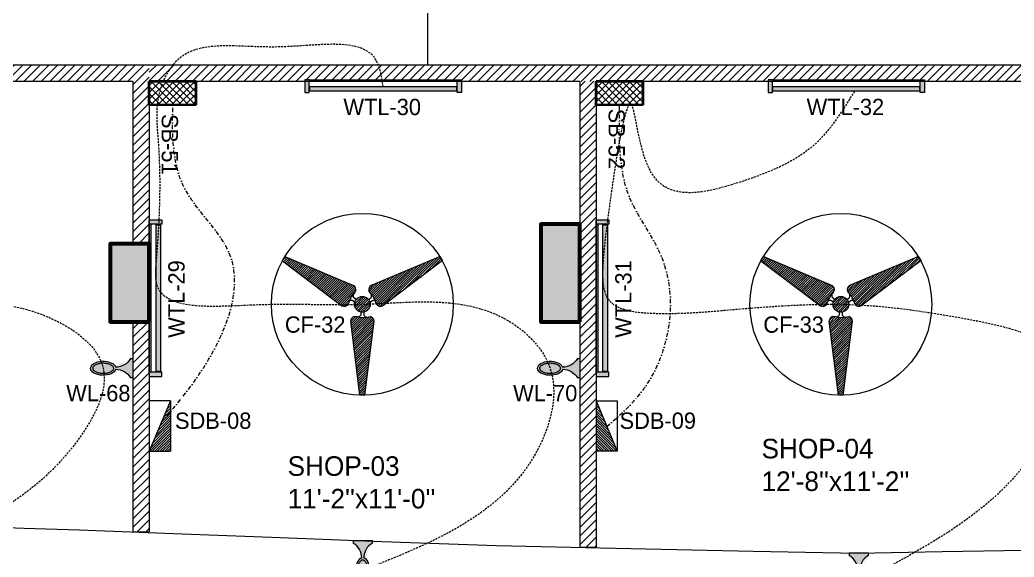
# Model space of a CAD drawing. Header units: inches. Extents: x 109699 to 44449955, y -10987 to 15824140.
# Drawn here: x 192809.6 to 193114.4, y -3999.9 to -3835.2 of the extents above; entities that cross this region are included whole.
import ezdxf

# ---------------------------------------------------------------- set-up
doc = ezdxf.new("R2010")
doc.units = ezdxf.units.IN
doc.header["$LTSCALE"] = 5
doc.header["$MEASUREMENT"] = 0
doc.linetypes.add('DASHDOT', pattern=[1, 0.5, -0.25, 0, -0.25])
doc.linetypes.add('DASHED2', pattern=[0.375, 0.25, -0.125])
doc.layers.get('0').update_dxf_attribs({"color": 123})
for name, color, linetype, lineweight in [('@NORMAL', 7, 'Continuous', 5), ('cloumn', 253, 'Continuous', 60), ('collum', 8, 'Continuous', 70), ('E-CF-Ceiling-Fan', 30, 'Continuous', 13), ('E-Con-Point', 5, 'DASHED2', 13), ('E-SB-Switch-Board', 106, 'Continuous', 18), ('E-Sub-Distrubtion board', 3, 'Continuous', 13), ('E-WL-Wall-Light', 232, 'Continuous', 15), ('E-WTL-Wall-Tube-Light', 6, 'Continuous', 15), ('ha', 252, 'Continuous', 5), ('HATCH2', 253, 'Continuous', 15), ('SB', 1, 'DASHDOT', 20), ('STAIR', 8, 'Continuous', 13), ('WALL-1', 8, 'Continuous', 9)]:
    doc.layers.add(name, color=color, linetype=linetype, lineweight=lineweight)
doc.layers.add('T', color=8, linetype='Continuous')
doc.styles.get("Standard").update_dxf_attribs({"font": 'times.ttf'})
doc.styles.add('Swiss_L', font='swisscl.ttf')

# ---------------------------------------------------------------- blocks, each defined once
blk = doc.blocks.new('coloumn-01')
at = {"layer": 'ha'}
h = blk.add_hatch(dxfattribs=at)
h.set_pattern_fill('AR-CONC', color=256, scale=0.5)
h.set_pattern_definition([(49.99999999999999, (0, 0), (3.586300913003767, -0.3137606749129755), [0.375, -4.125]), (355, (0, 0), (-0.693756668065, 3.760960668500059), [0.3, -3.3]), (100.45144446, (0.298858405, -0.02614672), (2.89254423363556, 3.447199954843147), [0.3187009599999999, -3.505710559999999]), (46.18420000000001, (0, 1), (5.336206653357862, -0.8275964039653827), [0.5625, -6.1875]), (96.63563549, (0.444683725, 0.931033465), (4.673309728371142, 4.870593003872752), [0.47805171, -5.258568799999999]), (351.1841639899999, (0, 1), (4.673309725273866, 4.870593001349951), [0.45, -4.950000005]), (21, (0.5, 0.75), (2.984535260592308, -2.013094453326694), [0.375, -4.125]), (326.0000000000001, (0.5, 0.75), (1.216576659607909, 3.625750225234265), [0.3, -3.3]), (71.45144474, (0.74871127, 0.58224213), (4.201111883649856, 1.612655764031769), [0.31870095, -3.50571056]), (37.50000000000001, (0, 0), (0.06079927658645334, 1.664469269156557), [0, -3.26, 0, -3.35, 0, -3.3125]), (7.499999999999999, (0, 0), (1.315347687210743, 1.972058559411801), [0, -1.91, 0, -3.185, 0, -1.2625]), (327.5, (-1.115, 0), (2.669112180862045, -0.1127743586718988), [0, -1.25, 0, -3.9, 0, -5.175]), (317.5, (-1.615, 0), (2.915930846711931, 0.5005249116615886), [0, -1.625, 0, -2.59, 0, -3.675])])
h.paths.add_polyline_path([(32128.44739975178, -2546319.049243456), (32092.44739975178, -2546319.049243456), (32092.44739975178, -2546331.049243456), (32128.44739975178, -2546331.049243456)])
h.paths.add_polyline_path([(32128.44739975189, -2546617.132962178), (32098.44739975189, -2546617.132962178), (32098.44739975189, -2546629.132962178), (32128.44739975189, -2546629.132962178)])
h.paths.add_polyline_path([(31978.51966727065, -2546605.132962178), (31966.51966727065, -2546605.132962178), (31966.51966727065, -2546635.132962178), (31978.51966727065, -2546635.132962178)])
h.paths.add_polyline_path([(31821.20333333506, -2546605.132962178), (31809.20333333506, -2546605.132962178), (31809.20333333506, -2546635.132962178), (31821.20333333506, -2546635.132962178)])
h.paths.add_polyline_path([(31689.20328743063, -2546611.133238418), (31677.20328743063, -2546611.133238418), (31677.20328743063, -2546635.133238418), (31689.20328743063, -2546635.133238418)])
h.paths.add_polyline_path([(31417.20347832461, -2546611.132962178), (31405.20347832461, -2546611.132962178), (31405.20347832461, -2546635.132962178), (31417.20347832461, -2546635.132962178)])
h.paths.add_polyline_path([(31435.20347912709, -2546415.348983645), (31405.20347912709, -2546415.348983645), (31405.20347912709, -2546427.348983645), (31435.20347912709, -2546427.348983645)])
h.paths.add_polyline_path([(31633.74647668525, -2546415.348983645), (31603.74647668525, -2546415.348983645), (31603.74647668525, -2546427.348983645), (31633.74647668525, -2546427.348983645)])
h.paths.add_polyline_path([(31821.20245073218, -2546319.049243455), (31809.20245073218, -2546319.049243455), (31809.20245073218, -2546349.049243455), (31821.20245073218, -2546349.049243455)])
h.paths.add_polyline_path([(31996.51966727068, -2546319.049243455), (31966.51966727068, -2546319.049243455), (31966.51966727068, -2546331.049243455), (31996.51966727068, -2546331.049243455)])
h.paths.add_polyline_path([(31581.74648750067, -2546291.049243452), (31541.74648750067, -2546291.049243452), (31541.74648750067, -2546301.049243452), (31581.74648750067, -2546301.049243452)])
h.paths.add_polyline_path([(31485.74647668505, -2546261.049243452), (31475.74647668505, -2546261.049243452), (31475.74647668505, -2546301.049243452), (31485.74647668505, -2546301.049243452)])
h.paths.add_polyline_path([(31581.74648750064, -2546206.049278549), (31521.74648750064, -2546206.049278549), (31521.74648750064, -2546216.049243455), (31581.74648750064, -2546216.049243455)])
h.paths.add_polyline_path([(31435.20347595899, -2546206.049243455), (31405.20347595899, -2546206.049243455), (31405.20347595899, -2546218.049243455), (31435.20347595899, -2546218.049243455)])
h.paths.add_polyline_path([(31435.20347912709, -2546094.049243455), (31405.20347912709, -2546094.049243455), (31405.20347912709, -2546106.049243455), (31435.20347912709, -2546106.049243455)])
h.paths.add_polyline_path([(31583.74647668522, -2546094.049243455), (31547.74647668522, -2546094.049243455), (31547.74647668522, -2546106.049243455), (31583.74647668522, -2546106.049243455)])
h.paths.add_polyline_path([(31775.41359277777, -2546094.049243455), (31763.41359277777, -2546094.049243455), (31763.41359277777, -2546124.049243455), (31775.41359277777, -2546124.049243455)])
h.paths.add_polyline_path([(32059.80123907101, -2546094.049243455), (32047.80123907101, -2546094.049243455), (32047.80123907101, -2546124.049243455), (32059.80123907101, -2546124.049243455)])
h.paths.add_polyline_path([(32058.06771510976, -2545913.633020405), (32028.06771510976, -2545913.633020405), (32028.06771510976, -2545925.633020405), (32058.06771510976, -2545925.633020405)])
h.paths.add_polyline_path([(32048.06771510973, -2545722.712815279), (32036.06771510973, -2545722.712815279), (32036.06771510973, -2545746.712815279), (32048.06771510973, -2545746.712815279)])
h.paths.add_polyline_path([(31799.41359277774, -2545913.633020405), (31763.41359277774, -2545913.633020405), (31763.41359277774, -2545925.633020405), (31799.41359277774, -2545925.633020405)])
h.paths.add_polyline_path([(31591.53986684192, -2545945.049243456), (31561.31223659915, -2545945.049243456), (31561.31223659915, -2545957.049243456), (31591.53986684192, -2545957.049243456)])
h.paths.add_polyline_path([(31435.20347912709, -2545945.049243456), (31405.20347912709, -2545945.049243456), (31405.20347912709, -2545957.049243456), (31435.20347912709, -2545957.049243456)])
h.paths.add_polyline_path([(31429.2035252499, -2545715.383477275), (31405.2035252499, -2545715.383477275), (31405.2035252499, -2545727.383477275), (31429.2035252499, -2545727.383477275)])
h.paths.add_polyline_path([(31605.53986684192, -2545715.383237123), (31581.53986684192, -2545715.383237123), (31581.53986684192, -2545727.383237123), (31605.53986684192, -2545727.383237123)])
h.paths.add_polyline_path([(31775.41359277774, -2545711.610186095), (31763.41359277774, -2545711.610186095), (31763.41359277774, -2545735.610186095), (31775.41359277774, -2545735.610186095)])
at = {"layer": 'cloumn'}
for points, elevation in [([(31821.20333333506, -2546635.132962178), (31821.20333333506, -2546605.132962178), (31809.20333333506, -2546605.132962178), (31809.20333333506, -2546635.132962178)], -16.98928691961896), ([(31689.20328743063, -2546635.133238418), (31689.20328743063, -2546611.133238418), (31677.20328743063, -2546611.133238418), (31677.20328743063, -2546635.133238418)], -16.98928687050624)]:
    blk.add_lwpolyline(points, close=True, dxfattribs=dict(at, elevation=elevation))
blk = doc.blocks.new('1')
at = {"layer": 'E-CF-Ceiling-Fan', "linetype": 'ByBlock', "ltscale": 0.5}
h = blk.add_hatch(dxfattribs=at)
h.set_pattern_fill('ANSI31', color=256, scale=10)
h.set_pattern_definition([(45, (0, 0), (-0.8838834764831843, 0.8838834764831844), [])])
edge = h.paths.add_edge_path()
edge.add_line((209066.544903523, -13067.11685315647), (209064.6438415694, -13070.41407147769))
edge.add_line((209064.6438415694, -13070.41407147769), (209110.249472843, -13104.88204089217))
edge.add_ellipse((209112.0161950886, -13101.65334947437), major_axis=(2.602475337466696, 2.602475337466696), ratio=0.9999999999999906, start_angle=196.3127629962977, end_angle=268.2872464290007)
edge.add_line((209114.5397230216, -13104.33244681023), (209115.4849750511, -13102.69748638713))
edge.add_ellipse((209130.2442591997, -13106.24386666673), major_axis=(10.7334356491749, 10.7334356491749), ratio=0.9999999999981393, start_angle=88.44228272541869, end_angle=121.48902709430789, ccw=False)
edge.add_line((209119.806567247, -13095.22262044099), (209120.8528262952, -13093.41295266685))
edge.add_ellipse((209117.2719126632, -13092.56276837834), major_axis=(2.602475337466932, 2.602475337466932), ratio=0.9999999999995292, start_angle=301.6440633906456, end_angle=373.6185468234727)
edge.add_line((209119.1884486464, -13089.4206917419), (209066.544903523, -13067.11685315647))
edge = h.paths.add_edge_path()
edge.add_ellipse((209131.089283705, -13116.74145270932), major_axis=(2.633110768784475, 2.633110768784475), ratio=0.9999999999997597, start_angle=316.8297377331859, end_angle=387.8389618723904)
edge.add_line((209132.1880164829, -13113.18345735742), (209130.5488454061, -13113.22495130345))
edge.add_ellipse((209126.3035237661, -13098.2962790596), major_axis=(-10.97469841933177, 10.97469841933177), ratio=0.9999999999999191, start_angle=145.1951729281282, end_angle=150.8743574177565, ccw=False)
edge.add_ellipse((209126.3035237661, -13098.2962790596), major_axis=(-10.97469841933177, 10.97469841933177), ratio=0.9999999999999191, start_angle=122.4336804261327, end_angle=145.1951729281282, ccw=False)
edge.add_ellipse((209126.3035237661, -13098.2962790596), major_axis=(-10.97469841933177, 10.97469841933177), ratio=0.9999999999999191, start_angle=118.5749297277244, end_angle=122.4336804261327, ccw=False)
edge.add_line((209121.9149097344, -13113.18345735741), (209119.5749032555, -13113.18345735741))
edge.add_ellipse((209120.6314155011, -13116.70924926331), major_axis=(2.602635845509655, 2.602635845509654), ratio=0.9999999999987026, start_angle=61.6809744807266, end_angle=133.6503259141647)
edge.add_line((209116.9517537436, -13116.62255417043), (209123.9933819142, -13173.42733947012))
edge.add_line((209123.9933819142, -13173.42733947012), (209127.784032512, -13173.43690240765))
edge.add_line((209127.784032512, -13173.43690240765), (209134.8111659948, -13116.62255417052))
h.paths.add_polyline_path([(209119.8508739552, -13103.74154532349, 1), (209131.9120457831, -13103.74154532349, 1)])
edge = h.paths.add_edge_path()
edge.add_line((209187.3717421067, -13070.20410122277), (209185.4890127634, -13066.97304093389))
edge.add_line((209185.4890127634, -13066.97304093389), (209132.574471092, -13089.4206917419))
edge.add_ellipse((209134.4910070752, -13092.56276837834), major_axis=(-2.602475337469112, 2.602475337469112), ratio=0.9999999999994945, start_angle=-13.61854682341294, end_angle=58.35593660933898)
edge.add_line((209130.9100934432, -13093.41295266685), (209131.9563524914, -13095.22262044099))
edge.add_ellipse((209121.5186605386, -13106.24386666673), major_axis=(10.73343564915542, 10.73343564915542), ratio=0.999999999999095, start_angle=328.5109729056215, end_angle=361.55771727458557, ccw=False)
edge.add_line((209136.2779446873, -13102.69748638713), (209137.2231967167, -13104.33244681019))
edge.add_ellipse((209139.7467246498, -13101.65334947437), major_axis=(-2.602475337469201, 2.602475337469201), ratio=0.9999999999990601, start_angle=91.71275357099776, end_angle=163.2982999863874)
edge.add_line((209141.4914892536, -13104.89395933078), (209187.3717421067, -13070.20410122277))
at = {"layer": 'E-CF-Ceiling-Fan', "ltscale": 10}
for p, q in [((209064.6438415694, -13070.41407147769), (209066.544903523, -13067.11685315647)), ((209066.544903523, -13067.11685315647), (209119.1884486464, -13089.42069174189)), ((209185.4947354289, -13066.97061323832), (209132.574471092, -13089.42069174189)), ((209187.3717421067, -13070.20410122277), (209185.4890127634, -13066.97304093388)), ((209064.6438415694, -13070.41407147769), (209110.249472843, -13104.88204089212)), ((209187.3717421067, -13070.20410122277), (209141.4914892536, -13104.8939593308)), ((209121.1873655701, -13099.95559165538), (209119.1343670181, -13098.56426171081)), ((209119.8065672471, -13095.2226204409), (209120.8528262952, -13093.41295266684)), ((209130.5755541683, -13099.95559165538), (209132.6285527202, -13098.56426171081)), ((209131.9563524913, -13095.2226204409), (209130.9100934432, -13093.41295266684)), ((209114.5397230216, -13104.33244681025), (209115.484975051, -13102.69748638717)), ((209120.0894197592, -13102.06218894969), (209118.0923406337, -13100.70875594979)), ((209131.6734999792, -13102.06218894969), (209133.6705791047, -13100.70875594979)), ((209137.2231967167, -13104.33244681025), (209136.2779446873, -13102.69748638717)), ((209119.5749032554, -13113.18345735741), (209121.9149097344, -13113.18345735741)), ((209124.6292368371, -13109.64068966342), (209124.6292368371, -13112.08558296959)), ((209126.9897148455, -13109.6694233058), (209126.9897148455, -13112.08558296959)), ((209130.5488454059, -13113.22495130345), (209132.1880164829, -13113.18345735741)), ((209123.9933819142, -13173.42733947012), (209116.9517537436, -13116.62255417042)), ((209127.784032512, -13173.43690240765), (209134.8111659948, -13116.62255417039)), ((209127.784032512, -13173.43690240765), (209123.9933819142, -13173.42733947012))]:
    blk.add_line(p, q, dxfattribs=at)
for radius in [69.69809221428028, 6.030585913961706]:
    blk.add_circle((209125.8814598692, -13103.74154532349), radius, dxfattribs=at)
for centre, major_axis, ratio, start_param, end_param in [((209117.2719126632, -13092.56276837834), (2.602475337466931, 2.602475337466931), 0.9999999999995293, 5.264682075261256, 6.520873788586199), ((209134.4910070752, -13092.56276837834), (-2.602475337469112, 2.602475337469112), 0.9999999999994945, -0.2376884814055706, 1.018503231918061), ((209130.2442591997, -13106.24386666673), (10.7334356491749, 10.7334356491749), 0.9999999999981393, 1.543609031538261, 2.120383527840273), ((209122.7572162564, -13097.18760929776), (-2.740456939066795, 2.740456939066795), 0.9999999999999716, 0.4622372466417044, 1.148537865656782), ((209121.5186605386, -13106.24386666673), (10.73343564915542, 10.73343564915542), 0.999999999999095, 5.733598106132978, 6.310372602436297), ((209129.0057034835, -13097.18760929378), (-2.740456939069299, 2.740456939069299), 0.9999999999990347, 3.56385111362636, 4.25015173105463), ((209112.0161950886, -13101.65334947437), (2.602475337466696, 2.602475337466696), 0.9999999999999905, 3.426304077972683, 4.682495791295461), ((209118.1560665238, -13104.58382336606), (2.740456939070688, 2.740456939070688), 0.9999999999982624, 0.801841786050358, 1.428905426830904), ((209133.6068532084, -13104.58382336598), (-2.740456939075534, 2.740456939075535), 0.999999999998016, -1.428905429243861, -0.8018417876198008), ((209139.7467246498, -13101.65334947437), (-2.602475337469201, 2.602475337469201), 0.9999999999990602, 1.600689515884098, 2.85688122920773), ((209120.6314155011, -13116.70924926331), (2.602635845509655, 2.602635845509654), 0.9999999999987026, 1.076536090527279, 2.332638233565674), ((209126.3035237661, -13098.2962790596), (-10.97469841933177, 10.97469841933177), 0.999999999999919, 2.069522934069694, 2.63325429377058), ((209121.4571744064, -13109.85887499457), (-2.740456939059593, 2.740456939059593), 0.9999999999952948, 2.745104486731238, 3.314940694839574), ((209130.1617772753, -13109.85887499338), (2.740456939059473, 2.740456939059473), 0.9999999999984862, 2.968244612714574, 3.636223092052213), ((209131.089283705, -13116.74145270932), (2.633110768784475, 2.633110768784475), 0.9999999999997595, 5.52972209167421, 6.769066852189965)]:
    blk.add_ellipse(centre, major_axis=major_axis, ratio=ratio, start_param=start_param, end_param=end_param, dxfattribs=at)
blk = doc.blocks.new('A$C63C712C3')
at = {"linetype": 'ByBlock', "ltscale": 0.5}
h = blk.add_hatch(color=256, dxfattribs=at)
h.dxf.hatch_style = 1
h.paths.add_polyline_path([(35.45815903441689, 102.6004051111813), (7.051254215184599e-05, 102.6004051111813), (7.051254215184599e-05, -1.4210854715202e-14), (35.45815903441689, 0)])
h.paths.add_polyline_path([(1235.458159034402, 102.6004051111813), (35.45815903441689, 102.6004051111813), (35.45815903441689, 90.19858873463818), (1235.458159034402, 90.19858873463818)])
h.paths.add_polyline_path([(1270.916247556277, 102.6004051111813), (1235.458159034402, 102.6004051111813), (1235.458159034402, -1.4210854715202e-14), (1270.916247556277, 0)])
h = blk.add_hatch(color=256, dxfattribs=at)
h.dxf.hatch_style = 1
h.set_gradient(color1=(255, 255, 0), rotation=269, name='CYLINDER')
h.paths.add_polyline_path([(1230.609335631336, 47.55507706388016), (39.80634735536296, 47.55507706388016), (39.80634735536296, 10.14120857274975), (1230.609335631336, 10.14120857274975)])
at = {"ltscale": 2}
for p, q in [((39.80314903250837, 42.02165198561852), (33.8373914979602, 42.02165198561852)), ((39.80314903250837, 15.93327464433969), (33.8373914979602, 15.93327464433969)), ((1230.612533954176, 42.02165198561852), (1236.578291488724, 42.02165198561852)), ((1230.612533954176, 15.93327464433969), (1236.578291488724, 15.93327464433969))]:
    blk.add_line(p, q, dxfattribs=at)
for points in [[(35.45815903441689, 102.6004051111813), (7.051254215184599e-05, 102.6004051111813), (7.051254215184599e-05, 0), (35.45815903441689, 0)], [(35.45815903441689, 102.6004051111813), (1235.458159034402, 102.6004051111813), (1235.458159034402, 90.19858873463818), (35.45815903441689, 90.19858873463818)], [(1235.458159034402, 102.6004051111813), (1270.916247556277, 102.6004051111813), (1270.916247556277, 0), (1235.458159034402, 0)], [(39.80634735536296, 47.55507706388016), (1230.609335631336, 47.55507706388016), (1230.609335631336, 10.14120857274975), (39.80634735536296, 10.14120857274975)]]:
    blk.add_lwpolyline(points, close=True, dxfattribs=at)
blk = doc.blocks.new('A$C4DCB0E22')
h = blk.add_hatch()
h.set_pattern_fill('ANSI37', color=256, scale=15, angle=90.05046403147966, style=0)
h.set_pattern_definition([(135.0504640314797, (0, 0), (-1.324656962164393, -1.326992438783809), []), (225.0504640314796, (0, 0), (1.326992438783809, -1.324656962164393), [])])
h.paths.add_polyline_path([(0.0158499618895469, -4.176303718850249e-06), (-3.779117417224143e-06, 17.9999888419976), (8.999992730033242, 18.00791571250107), (9.015846471040199, 0.007922694199763214)])
at = {"lineweight": 40}
for p, q in [((-3.779117417224143e-06, 17.9999888419976), (8.999992730033242, 18.00791571250107)), ((0.0158499618895469, -4.176303718850249e-06), (-3.779117417224143e-06, 17.9999888419976)), ((9.015846471040199, 0.007922694199763214), (8.999992730033242, 18.00791571250107)), ((0.0158499618895469, -4.176303718850249e-06), (9.015846471040199, 0.007922694199763214))]:
    blk.add_line(p, q, dxfattribs=at)
blk = doc.blocks.new('E-W-LIGHT')
at = {"linetype": 'ByBlock', "ltscale": 0.5}
h = blk.add_hatch(color=256, dxfattribs=at)
h.dxf.hatch_style = 1
h.set_gradient(color1=(255, 255, 255), color2=(255, 255, 0), name='CYLINDER')
edge = h.paths.add_edge_path()
edge.add_spline(control_points=[(-96.71110423948552, 1.235367220396483), (-96.8976251288622, 1.235367220396483), (-97.08530367817384, 1.204590695443009), (-97.49532330615068, 1.060408411101338), (-97.71769888777162, 0.9452617532663472), (-98.18859363857634, 0.6007580769133996), (-98.4360601757027, 0.3712016227401077), (-98.9274233233457, -0.2076466389563343), (-99.17095937526851, -0.5565722783421756), (-99.79256403547286, -1.649000525487912), (-100.1403411294208, -2.496475964584042), (-100.6655547252501, -4.389078901701514), (-100.8435119435345, -5.433326140728264), (-100.996858843053, -7.577941591604359), (-100.9723680002039, -8.677864733885961), (-100.7253955626443, -10.7881619923927), (-100.5027117058065, -11.79805679996582), (-99.90205506231798, -13.59089832466863), (-99.52349327352754, -14.37265162368595), (-98.79708591162027, -15.46144462183512), (-98.46289770719719, -15.83531695936959), (-97.82402795464219, -16.37320808014224), (-97.52292902289115, -16.53708124557815), (-97.0332651008719, -16.69867335386745), (-96.83300356165012, -16.72444707740215), (-96.42760539585558, -16.70413243760904), (-96.21918910161975, -16.65733367471884), (-95.75858057275782, -16.45705756399432), (-95.50712660475898, -16.30138572900886), (-94.98330090317799, -15.85001415615693), (-94.71221849052682, -15.55449414506236), (-94.18744122004225, -14.82684639582039), (-93.93399672563008, -14.39521060388152), (-93.32240182252819, -13.09860869282319), (-93.0057716383552, -12.13470487732181), (-92.57508722519842, -10.03980369670334), (-92.46055768618565, -8.90959698224412), (-92.45565766659526, -6.646794607945969), (-92.56528275998282, -5.514732191470296), (-92.98715107886524, -3.412587944823316), (-93.29985699109132, -2.443281268231641), (-93.99092435031811, -0.9549615958549695), (-94.34810290115182, -0.3877643056552464), (-95.07582621573985, 0.4836147841888085), (-95.44374809115733, 0.7854262440646148), (-96.01798165069457, 1.105607693885873), (-96.24029005175481, 1.180327462172805), (-96.53763867025813, 1.228459302029147), (-96.62438560181026, 1.235367220396483), (-96.71110423948552, 1.235367220396483)], knot_values=[0, 0, 0, 0, 0.194197829587449, 0.194197829587449, 0.388395659174898, 0.388395659174898, 0.582593488762347, 0.582593488762347, 0.776791318349796, 0.776791318349796, 1.110216687407361, 1.110216687407361, 1.443642056464925, 1.443642056464925, 1.77706742552249, 1.77706742552249, 2.110492794580054, 2.110492794580054, 2.443918163637619, 2.443918163637619, 2.701496175378678, 2.701496175378678, 2.959074187119738, 2.959074187119738, 3.169612053741, 3.169612053741, 3.380149920362263, 3.380149920362263, 3.590687786983526, 3.590687786983526, 3.801225653604789, 3.801225653604789, 4.011763520226051, 4.011763520226051, 4.360140390670959, 4.360140390670959, 4.708517261115867, 4.708517261115867, 5.056894131560775, 5.056894131560775, 5.405271002005684, 5.405271002005684, 5.69307956715584, 5.69307956715584, 5.980888132305996, 5.980888132305996, 6.192897451070847, 6.192897451070847, 6.283185307179586, 6.283185307179586, 6.283185307179586, 6.283185307179586], degree=3, periodic=0)
at = {"layer": 'E-WL-Wall-Light', "linetype": 'ByBlock', "ltscale": 0.5}
h = blk.add_hatch(color=256, dxfattribs=at)
h.dxf.hatch_style = 1
edge = h.paths.add_edge_path()
edge.add_ellipse((-96.71110423948552, -7.740473765769313), major_axis=(0, 10.71660606041263), ratio=0.559300439547623, start_angle=187.7376784571124, end_angle=531.0374031504149)
edge.add_arc((-112.001170541625, -18.46997501720373), 14.35701343791298, -60.53601194170483, 0.5736542653427819, ccw=False)
edge.add_line((-104.9392941575301, -30.97012448799713), (-104.939294157532, -33.06572841662167))
edge.add_line((-104.939294157532, -33.06572841662167), (-88.60969415754215, -33.06572841666017))
edge.add_line((-88.60969415754215, -33.06572841666017), (-88.60969415754002, -30.97012448799946))
edge.add_arc((-81.54781777344922, -18.46997501720374), 14.35701343791298, 179.559619270027, 240.5360119417236, ccw=False)
edge = h.paths.add_edge_path(flags=16)
edge.add_spline(control_points=[(-96.71110423948552, 1.235367220396483), (-96.8976251288622, 1.235367220396483), (-97.08530367817384, 1.204590695443009), (-97.49532330615068, 1.060408411101338), (-97.71769888777162, 0.9452617532663472), (-98.18859363857634, 0.6007580769133996), (-98.4360601757027, 0.3712016227401077), (-98.9274233233457, -0.2076466389563343), (-99.17095937526851, -0.5565722783421756), (-99.79256403547286, -1.649000525487912), (-100.1403411294208, -2.496475964584042), (-100.6655547252501, -4.389078901701514), (-100.8435119435345, -5.433326140728264), (-100.996858843053, -7.577941591604359), (-100.9723680002039, -8.677864733885961), (-100.7253955626443, -10.7881619923927), (-100.5027117058065, -11.79805679996582), (-99.90205506231798, -13.59089832466863), (-99.52349327352754, -14.37265162368595), (-98.79708591162027, -15.46144462183512), (-98.46289770719719, -15.83531695936959), (-97.82402795464219, -16.37320808014224), (-97.52292902289115, -16.53708124557815), (-97.0332651008719, -16.69867335386745), (-96.83300356165012, -16.72444707740215), (-96.42760539585558, -16.70413243760904), (-96.21918910161975, -16.65733367471884), (-95.75858057275782, -16.45705756399432), (-95.50712660475898, -16.30138572900886), (-94.98330090317799, -15.85001415615693), (-94.71221849052682, -15.55449414506236), (-94.18744122004225, -14.82684639582039), (-93.93399672563008, -14.39521060388152), (-93.32240182252819, -13.09860869282319), (-93.0057716383552, -12.13470487732181), (-92.57508722519842, -10.03980369670334), (-92.46055768618565, -8.90959698224412), (-92.45565766659526, -6.646794607945969), (-92.56528275998282, -5.514732191470296), (-92.98715107886524, -3.412587944823316), (-93.29985699109132, -2.443281268231641), (-93.99092435031811, -0.9549615958549695), (-94.34810290115182, -0.3877643056552464), (-95.07582621573985, 0.4836147841888085), (-95.44374809115733, 0.7854262440646148), (-96.01798165069457, 1.105607693885873), (-96.24029005175481, 1.180327462172805), (-96.53763867025813, 1.228459302029147), (-96.62438560181026, 1.235367220396483), (-96.71110423948552, 1.235367220396483)], knot_values=[0, 0, 0, 0, 0.194197829587449, 0.194197829587449, 0.388395659174898, 0.388395659174898, 0.582593488762347, 0.582593488762347, 0.776791318349796, 0.776791318349796, 1.110216687407361, 1.110216687407361, 1.443642056464925, 1.443642056464925, 1.77706742552249, 1.77706742552249, 2.110492794580054, 2.110492794580054, 2.443918163637619, 2.443918163637619, 2.701496175378678, 2.701496175378678, 2.959074187119738, 2.959074187119738, 3.169612053741, 3.169612053741, 3.380149920362263, 3.380149920362263, 3.590687786983526, 3.590687786983526, 3.801225653604789, 3.801225653604789, 4.011763520226051, 4.011763520226051, 4.360140390670959, 4.360140390670959, 4.708517261115867, 4.708517261115867, 5.056894131560775, 5.056894131560775, 5.405271002005684, 5.405271002005684, 5.69307956715584, 5.69307956715584, 5.980888132305996, 5.980888132305996, 6.192897451070847, 6.192897451070847, 6.283185307179586, 6.283185307179586, 6.283185307179586, 6.283185307179586], degree=3, periodic=0)
for p, q in [((-104.9392941575301, -30.97012448799713), (-104.939294157532, -33.06572841662167)), ((-104.939294157532, -33.06572841662167), (-88.60969415754215, -33.06572841666017)), ((-88.60969415754215, -33.06572841666017), (-88.60969415754002, -30.97012448803655))]:
    blk.add_line(p, q)
at = {"linetype": 'ByBlock', "ltscale": 0.5}
for centre, start, end in [((-112.001170541625, -18.46997501720374), 299.4639880582952, 0.5736542653427851), ((-81.54781777344922, -18.46997501720374), 179.4263457346572, 240.5360119417045)]:
    blk.add_arc(centre, 14.35701343791298, start, end, dxfattribs=at)
blk.add_ellipse((-96.71110423948552, -7.740473765769313), major_axis=(0, 10.71660606041263), ratio=0.559300439547623, start_param=3.276640619127039, end_param=9.268351136215248, dxfattribs=at)
blk.add_open_spline([(-96.71110423948552, 1.235367220396483), (-96.8976251288622, 1.235367220396483), (-97.08530367817384, 1.204590695443009), (-97.49532330615068, 1.060408411101338), (-97.71769888777162, 0.9452617532663472), (-98.18859363857634, 0.6007580769133996), (-98.4360601757027, 0.3712016227401077), (-98.9274233233457, -0.2076466389563343), (-99.17095937526851, -0.5565722783421756), (-99.79256403547286, -1.649000525487912), (-100.1403411294208, -2.496475964584042), (-100.6655547252501, -4.389078901701514), (-100.8435119435345, -5.433326140728264), (-100.996858843053, -7.577941591604359), (-100.9723680002039, -8.677864733885961), (-100.7253955626443, -10.7881619923927), (-100.5027117058065, -11.79805679996582), (-99.90205506231798, -13.59089832466863), (-99.52349327352754, -14.37265162368595), (-98.79708591162027, -15.46144462183512), (-98.46289770719719, -15.83531695936959), (-97.82402795464219, -16.37320808014224), (-97.52292902289115, -16.53708124557815), (-97.0332651008719, -16.69867335386745), (-96.83300356165012, -16.72444707740215), (-96.42760539585558, -16.70413243760904), (-96.21918910161975, -16.65733367471884), (-95.75858057275782, -16.45705756399432), (-95.50712660475898, -16.30138572900886), (-94.98330090317799, -15.85001415615693), (-94.71221849052682, -15.55449414506236), (-94.18744122004225, -14.82684639582039), (-93.93399672563008, -14.39521060388152), (-93.32240182252819, -13.09860869282319), (-93.0057716383552, -12.13470487732181), (-92.57508722519842, -10.03980369670334), (-92.46055768618565, -8.90959698224412), (-92.45565766659526, -6.646794607945969), (-92.56528275998282, -5.514732191470296), (-92.98715107886524, -3.412587944823316), (-93.29985699109132, -2.443281268231641), (-93.99092435031811, -0.9549615958549695), (-94.34810290115182, -0.3877643056552464), (-95.07582621573985, 0.4836147841888085), (-95.44374809115733, 0.7854262440646148), (-96.01798165069457, 1.105607693885873), (-96.24029005175481, 1.180327462172805), (-96.53763867025813, 1.228459302029147), (-96.62438560181026, 1.235367220396483), (-96.71110423948552, 1.235367220396483)], degree=3, knots=[0, 0, 0, 0, 0.194197829587449, 0.194197829587449, 0.388395659174898, 0.388395659174898, 0.582593488762347, 0.582593488762347, 0.776791318349796, 0.776791318349796, 1.110216687407361, 1.110216687407361, 1.443642056464925, 1.443642056464925, 1.77706742552249, 1.77706742552249, 2.110492794580054, 2.110492794580054, 2.443918163637619, 2.443918163637619, 2.701496175378678, 2.701496175378678, 2.959074187119738, 2.959074187119738, 3.169612053741, 3.169612053741, 3.380149920362263, 3.380149920362263, 3.590687786983526, 3.590687786983526, 3.801225653604789, 3.801225653604789, 4.011763520226051, 4.011763520226051, 4.360140390670959, 4.360140390670959, 4.708517261115867, 4.708517261115867, 5.056894131560775, 5.056894131560775, 5.405271002005684, 5.405271002005684, 5.69307956715584, 5.69307956715584, 5.980888132305996, 5.980888132305996, 6.192897451070847, 6.192897451070847, 6.283185307179586, 6.283185307179586, 6.283185307179586, 6.283185307179586], dxfattribs=at)
blk = doc.blocks.new('*X78')
at = {"color": 0}
for p, q in [((10768.9905911793, 16968.54929523236), (10779.18445247256, 16978.74315652561)), ((10770.75835813227, 16968.54929523236), (10782.22349351904, 16980.01443061913)), ((10772.52612508523, 16968.54929523236), (10785.26253456552, 16981.28570471264)), ((10774.2938920382, 16968.54929523236), (10788.301575612, 16982.55697880615)), ((10776.06165899117, 16968.54929523236), (10790.67375511737, 16983.16139135856)), ((10777.82942594413, 16968.54929523236), (10790.67375511737, 16981.39362440559)), ((10779.5971928971, 16968.54929523236), (10790.67375511737, 16979.62585745263)), ((10781.36495985007, 16968.54929523236), (10790.67375511737, 16977.85809049966)), ((10758.3839894615, 16968.54929523236), (10760.95020619367, 16971.11551196453)), ((10760.15175641447, 16968.54929523236), (10763.98924724015, 16972.38678605804)), ((10761.91952336744, 16968.54929523236), (10767.02828828663, 16973.65806015156)), ((10763.6872903204, 16968.54929523236), (10770.06732933311, 16974.92933424507)), ((10765.45505727337, 16968.54929523236), (10773.1063703796, 16976.20060833858)), ((10767.22282422634, 16968.54929523236), (10776.14541142608, 16977.4718824321)), ((10783.13272680303, 16968.54929523236), (10790.67375511737, 16976.09032354669)), ((10784.900493756, 16968.54929523236), (10790.67375511737, 16974.32255659372)), ((10786.66826070897, 16968.54929523236), (10790.67375511737, 16972.55478964076)), ((10788.43602766193, 16968.54929523236), (10790.67375511737, 16970.78702268779)), ((10754.84845555557, 16968.54929523236), (10754.87212410071, 16968.5729637775)), ((10756.61622250854, 16968.54929523236), (10757.91116514719, 16969.84423787101)), ((10790.2037946149, 16968.54929523236), (10790.67375511737, 16969.01925573483))]:
    blk.add_line(p, q, dxfattribs=at)
blk = doc.blocks.new('SDB')
for p, q in [((-1.818989403545856e-12, -7.500000000003638), (17.92910589847634, 0)), ((-1.818989403545856e-12, -7.500000000003638), (0, 0)), ((0, 0), (17.92910589847634, 0)), ((17.92910589847634, 0), (17.92910589847634, -7.500000000003638)), ((-1.818989403545856e-12, -7.500000000003638), (17.92910589847634, -7.500000000003638))]:
    blk.add_line(p, q)
at = {"xscale": 0.5, "yscale": 0.5, "zscale": 0.5}
blk.add_blockref('*X78', (-5377.407771660207, -8491.774647616183), dxfattribs=at)

msp = doc.modelspace()

# ---------------------------------------------------------------- hatches: boundary and pattern name
at = {"layer": 'HATCH2'}
h = msp.add_hatch(dxfattribs=at)
h.set_pattern_fill('ANSI31', color=256, scale=15, angle=-2.544443745170813e-14)
h.set_pattern_definition([(44.99999999999996, (172257.0948714292, 2531116.491818015), (-1.325825214724776, 1.325825214724777), [])])
h.paths.add_polyline_path([(193308.6007418082, -3849.023315070013), (193308.6007418083, -3757.283166814412), (193295.2711070193, -3757.283166814412), (193295.2711070194, -3742.255001886098), (193295.2711070138, -3662.283166814412), (193288.5284742894, -3662.283166814412), (193288.5284742894, -3623.699389865904), (193283.5284742894, -3623.699389865904), (193283.5284742894, -3662.283166814412), (193213.2835252697, -3662.283166814412), (193213.2835252697, -3646.699389865904), (193208.2835252697, -3646.699389865904), (193208.2835252697, -3662.283166813946), (193186.6007418081, -3662.283168780899), (193186.6007418081, -3667.258330186645), (193290.2711070193, -3667.283166814412), (193290.2711070193, -3751.283166814412), (193191.6007418081, -3751.283166814412), (193191.6007418081, -3709.283091781943), (193186.6007418081, -3709.283091781943), (193186.6007418081, -3756.258140341661), (193290.2711070192, -3756.283166814412), (193290.2711070193, -3762.283166814412), (193303.6007418082, -3762.283166813946), (193303.6007418082, -3848.999130055125), (192849.2843663135, -3849.023315070013), (192849.2843663135, -3854.023315070013), (193303.5278508331, -3854.023315070013), (193303.6007418082, -3947.919783895186), (193303.6007418082, -3952.349733711386), (193308.6007418082, -3949.089947867664)])
h = msp.add_hatch(dxfattribs=at)
h.set_pattern_fill('ANSI31', color=256, scale=15, angle=-2.544443745170813e-14)
h.set_pattern_definition([(44.99999999999996, (176659.2532733837, 2531125.984210069), (-1.325825214724776, 1.325825214724777), [])])
h.paths.add_polyline_path([(192849.2843664337, -3848.999366462745), (192565.2845536646, -3848.999365793823), (192565.2845536646, -3903.783108587659), (192570.2845536646, -3903.783108587659), (192570.2845536646, -3853.980692515432), (192702.2844582173, -3853.999365793823), (192702.2844582173, -3978.999130055125), (192702.4333515217, -3986.951482537368), (192707.135725077, -3986.951482497787), (192707.2844582173, -3853.999365793823), (192844.2843660994, -3853.999366462745), (192844.2843660994, -3903.783385497567), (192849.2843664337, -3903.783385497567)])
h = msp.add_hatch(dxfattribs=at)
h.set_pattern_fill('ANSI31', color=256, scale=15, angle=-2.544443745170813e-14)
h.set_pattern_definition([(44.99999999999996, (172394.130993329, 2531087.997251906), (-1.325825214724776, 1.325825214724777), [])])
h.paths.add_polyline_path([(192986.2845627301, -3853.999130055125), (192981.2845389013, -3853.999130055125), (192981.2845486176, -3996.865705974798), (192986.2845722941, -3996.865706643488)])
h = msp.add_hatch(dxfattribs=at)
h.set_pattern_fill('ANSI31', color=256, scale=15, angle=-2.544443745170813e-14)
h.set_pattern_definition([(44.99999999999996, (172257.1309973506, 2531087.997251906), (-1.325825214724776, 1.325825214724777), [])])
h.paths.add_polyline_path([(192849.2845429103, -3927.783385098961), (192844.2845429228, -3927.783385200475), (192844.2845532658, -3992.180560263912), (192849.2845769424, -3992.180560932602)])

# ---------------------------------------------------------------- linework, layer by layer
at = {"layer": '@NORMAL'}
msp.add_line((192934.6007437182, -3756.999130055125, 0.3499716462411371), (192934.6007437182, -3848.999130055125, 0.215604518066641), dxfattribs=at)
at = {"layer": '@NORMAL', "color": 13}
msp.add_line((192844.2845621571, -3870.283166814412, 0.2128817190436081), (192844.2843672507, -3870.283166814412, 0.2128817190436081), dxfattribs=at)
at = {"layer": 'E-Con-Point', "ltscale": 0.5}
for points in [[(192549.7532370387, -3853.764756593956, 0.2000000000000737), (192555.1640625, -3799.84765625), (192679.1641427304, -3663.324979414321, 0.02353992480693279), (192824.2421875, -3649.296875), (193221.2236216676, -3659.788532685665, 0.5590410111781372)], [(192920.9715883035, -3855.609691383719, 0.099999999999973), (192919.1894188364, -3848.14781099255, 0.04380009758315488), (192888.87890625, -3843.4765625), (192857.46484375, -3847.94921875), (192852.3203125, -3857.61328125, 0.1185255425920888), (192852.03125, -3872.71875), (192851.3633079315, -3909.300781281648, -0.04833497024496936), (192851.363310507, -3915.656250216851, -0.04833497024496936), (192881.40625, -3922.51171875), (192914.607057532, -3922.380882679838), (192956.859375, -3926.07421875), (192972.1648169697, -3941.994488147984, 0.01056785677935324), (192968.25390625, -3967.1328125), (192914.7255520306, -4003.968877238402, 0.3072378954952661)], [(192777.2739260322, -3856.078083527747, 0.099999999999973), (192761.015625, -3845.1640625), (192738.4921875, -3844.8828125), (192717.4140625, -3857.9765625, -0.04109712386286171), (192713.48046875, -3887.25390625), (192709.3635000178, -3910.679687544234, 0.05890287613723899), (192710.0700280013, -3920.484758209387, 0.05890287613723899), (192721.9794936113, -3924.701066762373, 0.02492423588805057), (192746.234375, -3923.4921875), (192777.5030199584, -3922.380882679838), (192812.90625, -3924.33203125), (192835.1648218059, -3941.99443276228, 0.099999999999973), (192827.4765625, -3963.9140625), (192774.3628880389, -3999.718082039308, 0.3072378954952661)], [(193065.48828125, -3857.022739404018, 0.099999999999973), (193054.234375, -3872.44921875), (193031.0390625, -3884.6875, -0.00117827112287264), (193004.5390625, -3883.9453125), (192997.1990002146, -3861.263598425583, 0.1185255425920888), (192989.7765440562, -3896.4753425685, 0.01056785677935324), (192988.3635015845, -3910.16796872775, 0.01056785677935324), (192989.7765537856, -3920.484795236755, 0.01056785677935324), (193004.921875, -3925.15234375), (193026.83984375, -3924.08984375), (193061.2959478463, -3922.380882679838), (193097.8203125, -3926.48046875), (193129.512087792, -3941.317388285283, 0.1999999999991431), (193123.66796875, -3962.73046875), (193092.0859375, -3993.5703125), (193066.77203197, -4007.769294583781, 0.3072378954952661)]]:
    msp.add_spline(points, degree=3, dxfattribs=at)
at = {"layer": 'SB', "ltscale": 0.5}
for points in [[(192853.0094449416, -3958.51255349454, 0.099999999999973), (192862.9296875, -3946.21875), (192874.0234375, -3907.1953125), (192859.92578125, -3886.41015625), (192856.4928006191, -3861.266862541749, 0.1185255425920888)], [(192989.5908579489, -3959.825797886414, 0.01056785677935324), (193001.04296875, -3948.12890625), (193006.5, -3908.1640625), (192996.6484375, -3889.8125), (192993.4929936532, -3861.266862541749, 0.1185255425920888)]]:
    msp.add_spline(points, degree=3, dxfattribs=at)
at = {"layer": 'STAIR', "elevation": 0.3072378954952661}
msp.add_lwpolyline([(192794.6950962497, -3990.415254543119), (192810.9804299172, -3990.978451768917), (192827.7730936836, -3991.559194039311), (192859.3423540952, -3992.747221750547), (192889.5146664382, -3993.891860243681), (192920.5858834622, -3995.070603038932), (192955.7389114586, -3996.284360305775), (192992.2313459874, -3997.114824504873), (193034.3984180314, -3998.074427341626), (193066.4714239204, -3998.655316776994), (193092.3180638447, -3998.196156053969), (193130.4800634773, -3997.518215270413), (193166.4490234323, -3996.879233426114), (193181.4346412317, -3996.61301672935), (193192.8708128467, -3996.830861559914), (193202.6914959799, -3997.052122299347), (193211.8625778419, -3997.258747473175), (193221.0371264199, -3997.465450752343), (193233.9539368611, -3997.756467476362)], dxfattribs=at)
at = {"layer": 'WALL-1'}
for p, q in [((192565.2845536647, -3848.999130055125, 0.099999999999973), (193133.600741808, -3848.999130055125, 0.099999999999973)), ((192707.28456273, -3853.999130055125, 0.099999999999973), (192844.2843694284, -3853.999130055125, 0.099999999999973)), ((192849.2843691608, -3853.999130055125, 0.2185255425921895), (192981.2845621949, -3853.999130055125, 0.2185255425921895)), ((192986.2845621949, -3853.999130055125, 0.2185255425921895), (193138.6007487334, -3853.999130055125, 0.2185255425921895)), ((192844.2845628258, -3865.283166814412, 0.2128817190436081), (192844.2843679193, -3865.283166814412, 0.2128817190436081)), ((192849.2845410358, -3973.999130055125, 0.099999999999973), (192849.2845774635, -3992.180560263912, 0.2302596665850487)), ((192844.284553787, -3978.999130055125, 0.099999999999973), (192844.284553787, -3992.180560263912, 0.099999999999973)), ((192844.2845355515, -3992.180560263912, 0.1846634290582756), (192849.2845355515, -3992.180560932602, 0.1846634290582756)), ((192981.2845083, -3996.865705974798, 0.3693268581165512), (192986.2845083, -3996.865706643488, 0.3693268581165512))]:
    msp.add_line(p, q, dxfattribs=at)
for points, elevation in [([(192844.2843694284, -3853.999130055125), (192844.2843627704, -3903.783384828645)], -0.04833497024496936), ([(192849.2843694284, -3853.999130055125), (192849.2843619679, -3909.783384828179)], -0.04833497024496936), ([(192849.2843694284, -3853.999130055125), (192849.2843681868, -3863.283166814412)], -0.04833497024496936), ([(192981.28456273, -3853.999130055125), (192981.2845552695, -3909.783109255883)], 0.01056785677935324), ([(192986.28456273, -3853.999130055125), (192986.2845265355, -3996.865705974798)], 0.01056785677935324), ([(192986.2845627301, -3853.999130055125), (192986.2845552695, -3909.783109255883)], 0.01056785677935324), ([(192844.2845472165, -3927.783384828179), (192844.2845403669, -3978.999130055125)], 0.099999999999973), ([(192849.2845472165, -3927.783384828179), (192849.2845410356, -3973.999166699874)], 0.099999999999973), ([(192981.2845528622, -3927.783109255883), (192981.2845265355, -3996.865705974798)], 0.01056785677935324)]:
    msp.add_lwpolyline(points, dxfattribs=dict(at, elevation=elevation))

# ---------------------------------------------------------------- block references
at = {"layer": '@NORMAL'}
msp.add_blockref('coloumn-01', (161160.0810745389, 2542707.34985359, 17.1892869196193), dxfattribs=at)
at = {"layer": 'collum', "linetype": 'ByBlock', "xscale": 0.4, "yscale": 0.4, "zscale": 0.4}
for p in [(109264.2544735843, 1319.115735449557), (109410.9433638986, 1319.115735449557)]:
    msp.add_blockref('1', p, dxfattribs=at)
at = {"layer": 'E-SB-Switch-Board', "xscale": 0.8002315484918654, "yscale": 0.8002315484918654, "zscale": 0.8002315484918654, "rotation": 89.99999999999999}
for p in [(192863.69487842, -3861.273202849437, 0.1185255425920888), (193000.6950714541, -3861.273202849437, 0.1185255425920888)]:
    msp.add_blockref('A$C4DCB0E22', p, dxfattribs=at)
at = {"layer": 'E-Sub-Distrubtion board', "yscale": 0.86425007233629, "zscale": 0.86425007233629}
for p, xscale, rotation in [((192849.2845439882, -3951.921874912152, 0.099999999999973), -0.86425007233629, 90), ((192992.7664095387, -3951.921873581934, 0.01056785677935324), 0.86425007233629, 270)]:
    msp.add_blockref('SDB', p, dxfattribs=dict(at, xscale=xscale, rotation=rotation))
at = {"layer": 'E-WL-Wall-Light', "yscale": 0.3601041968213394, "zscale": 0.3601041968213394}
for p, xscale, rotation in [((192832.3774377452, -3976.820510454521, 0.099999999999973), -0.3601041968213394, 90), ((192969.3774398812, -3976.820562663848, 0.01056785677935324), -0.3601041968213394, 90), ((192879.8994775147, -4006.756254326841, 0.3072378954952661), 0.3601041968213394, 180), ((193031.9459542777, -4010.556678644493, 0.3072378954952661), 0.3601041968213394, 180)]:
    msp.add_blockref('E-W-LIGHT', p, dxfattribs=dict(at, xscale=xscale, rotation=rotation))
at = {"layer": 'E-WTL-Wall-Tube-Light', "xscale": 0.03776802766688649, "yscale": 0.03776802766688649, "zscale": 0.03776802766688649}
for p in [(192896.9810409717, -3857.405752849969, 0.099999999999973), (193038.9837276415, -3857.405752849969, 0.099999999999973)]:
    msp.add_blockref('A$C63C712C3', p, dxfattribs=at)
at = {"layer": 'E-WTL-Wall-Tube-Light', "xscale": 0.0377680276668865, "yscale": 0.0377680276668865, "zscale": 0.0377680276668865, "rotation": 90.00002321813183}
for p in [(192853.1593836517, -3944.475324090534, -0.04833497024496936), (192990.1595769533, -3944.475342413288, 0.01056785677935324)]:
    msp.add_blockref('A$C63C712C3', p, dxfattribs=at)

# ---------------------------------------------------------------- texts
at = {"layer": 'E-CF-Ceiling-Fan', "color": 1, "char_height": 5, "width": 24.08470202641911, "attachment_point": 1}
for s, insert in [('{\\fCentury Gothic|b0|i0|c0|p34;\\C256;CF-32}', (192890.8519364077, -3926.086559550857)), ('{\\fCentury Gothic|b0|i0|c0|p34;\\C256;CF-33}', (193037.540826722, -3926.086559550857))]:
    msp.add_mtext(s, dxfattribs=dict(at, insert=insert))
at = {"layer": 'E-SB-Switch-Board', "char_height": 5, "width": 24.08470202641911, "attachment_point": 1, "rotation": 270}
for s, insert in [('{\\fCentury Gothic|b0|i0|c0|p34;SB-51}', (192858.0921970362, -3864.01966426411, 0.1026296160881309)), ('{\\fCentury Gothic|b0|i0|c0|p34;SB-52}', (192995.0923900703, -3862.37513301411, 0.1026296160881309))]:
    msp.add_mtext(s, dxfattribs=dict(at, insert=insert))
at = {"layer": 'E-Sub-Distrubtion board', "char_height": 5, "width": 24.08470202641911}
for s, insert, attachment_point in [('{\\fCentury Gothic|b0|i0|c0|p34;SDB-08}', (192880.5838297386, -3955.558578933813, 0.04109712386273401), 3), ('{\\fCentury Gothic|b0|i0|c0|p34;SDB-09}', (192993.4755625048, -3955.558577603595, -0.04833501935788576), 1)]:
    msp.add_mtext(s, dxfattribs=dict(at, insert=insert, attachment_point=attachment_point))
at = {"layer": 'E-WL-Wall-Light', "char_height": 5, "width": 24.08470202641911, "attachment_point": 1}
for s, insert in [('{\\fCentury Gothic|b0|i0|c0|p34;WL-68}', (192823.8304735829, -3947.113672908687, 0.05890287613723899)), ('{\\fCentury Gothic|b0|i0|c0|p34;WL-70}', (192960.830475719, -3947.113725118013, -0.03052926708338077))]:
    msp.add_mtext(s, dxfattribs=dict(at, insert=insert))
at = {"layer": 'E-WTL-Wall-Tube-Light', "color": 1, "char_height": 5, "width": 24.08470202641911, "attachment_point": 1}
for s, insert in [('{\\fCentury Gothic|b0|i0|c0|p34;\\C256;WTL-30}', (192908.8083973455, -3859.365322529397, 0.099999999999973)), ('{\\fCentury Gothic|b0|i0|c0|p34;\\C256;WTL-32}', (193050.8110840153, -3859.365322529397, 0.099999999999973))]:
    msp.add_mtext(s, dxfattribs=dict(at, insert=insert))
at = {"layer": 'E-WTL-Wall-Tube-Light', "color": 1, "char_height": 5, "width": 24.08470202641911, "attachment_point": 1, "rotation": 90.00002321813182}
for s, insert in [('{\\fCentury Gothic|b0|i0|c0|p34;\\C256;WTL-29}', (192855.1189485383, -3932.647966922673, -0.04833497024496936)), ('{\\fCentury Gothic|b0|i0|c0|p34;\\C256;WTL-31}', (192992.1191418399, -3932.647985245427, 0.01056785677935324))]:
    msp.add_mtext(s, dxfattribs=dict(at, insert=insert))
at = {"layer": 'T', "ltscale": 70, "char_height": 6, "width": 91.29481383218199, "attachment_point": 4, "style": 'Swiss_L'}
for s, insert in [("\\pi27.43998;{\\fCentury Gothic|b0|i0|c0|p34;SHOP-04\\P12'-8''x11'-2''}", (193009.5530028183, -3971.658528140853, 0.2186831328906962)), ("\\pi27.43998;{\\fCentury Gothic|b0|i0|c0|p34;SHOP-03\\P11'-2''x11'-0''}", (192864.2524696307, -3977.010405473518, 0.2240612742343444))]:
    msp.add_mtext(s, dxfattribs=dict(at, insert=insert))

doc.saveas('drawing.dxf')
